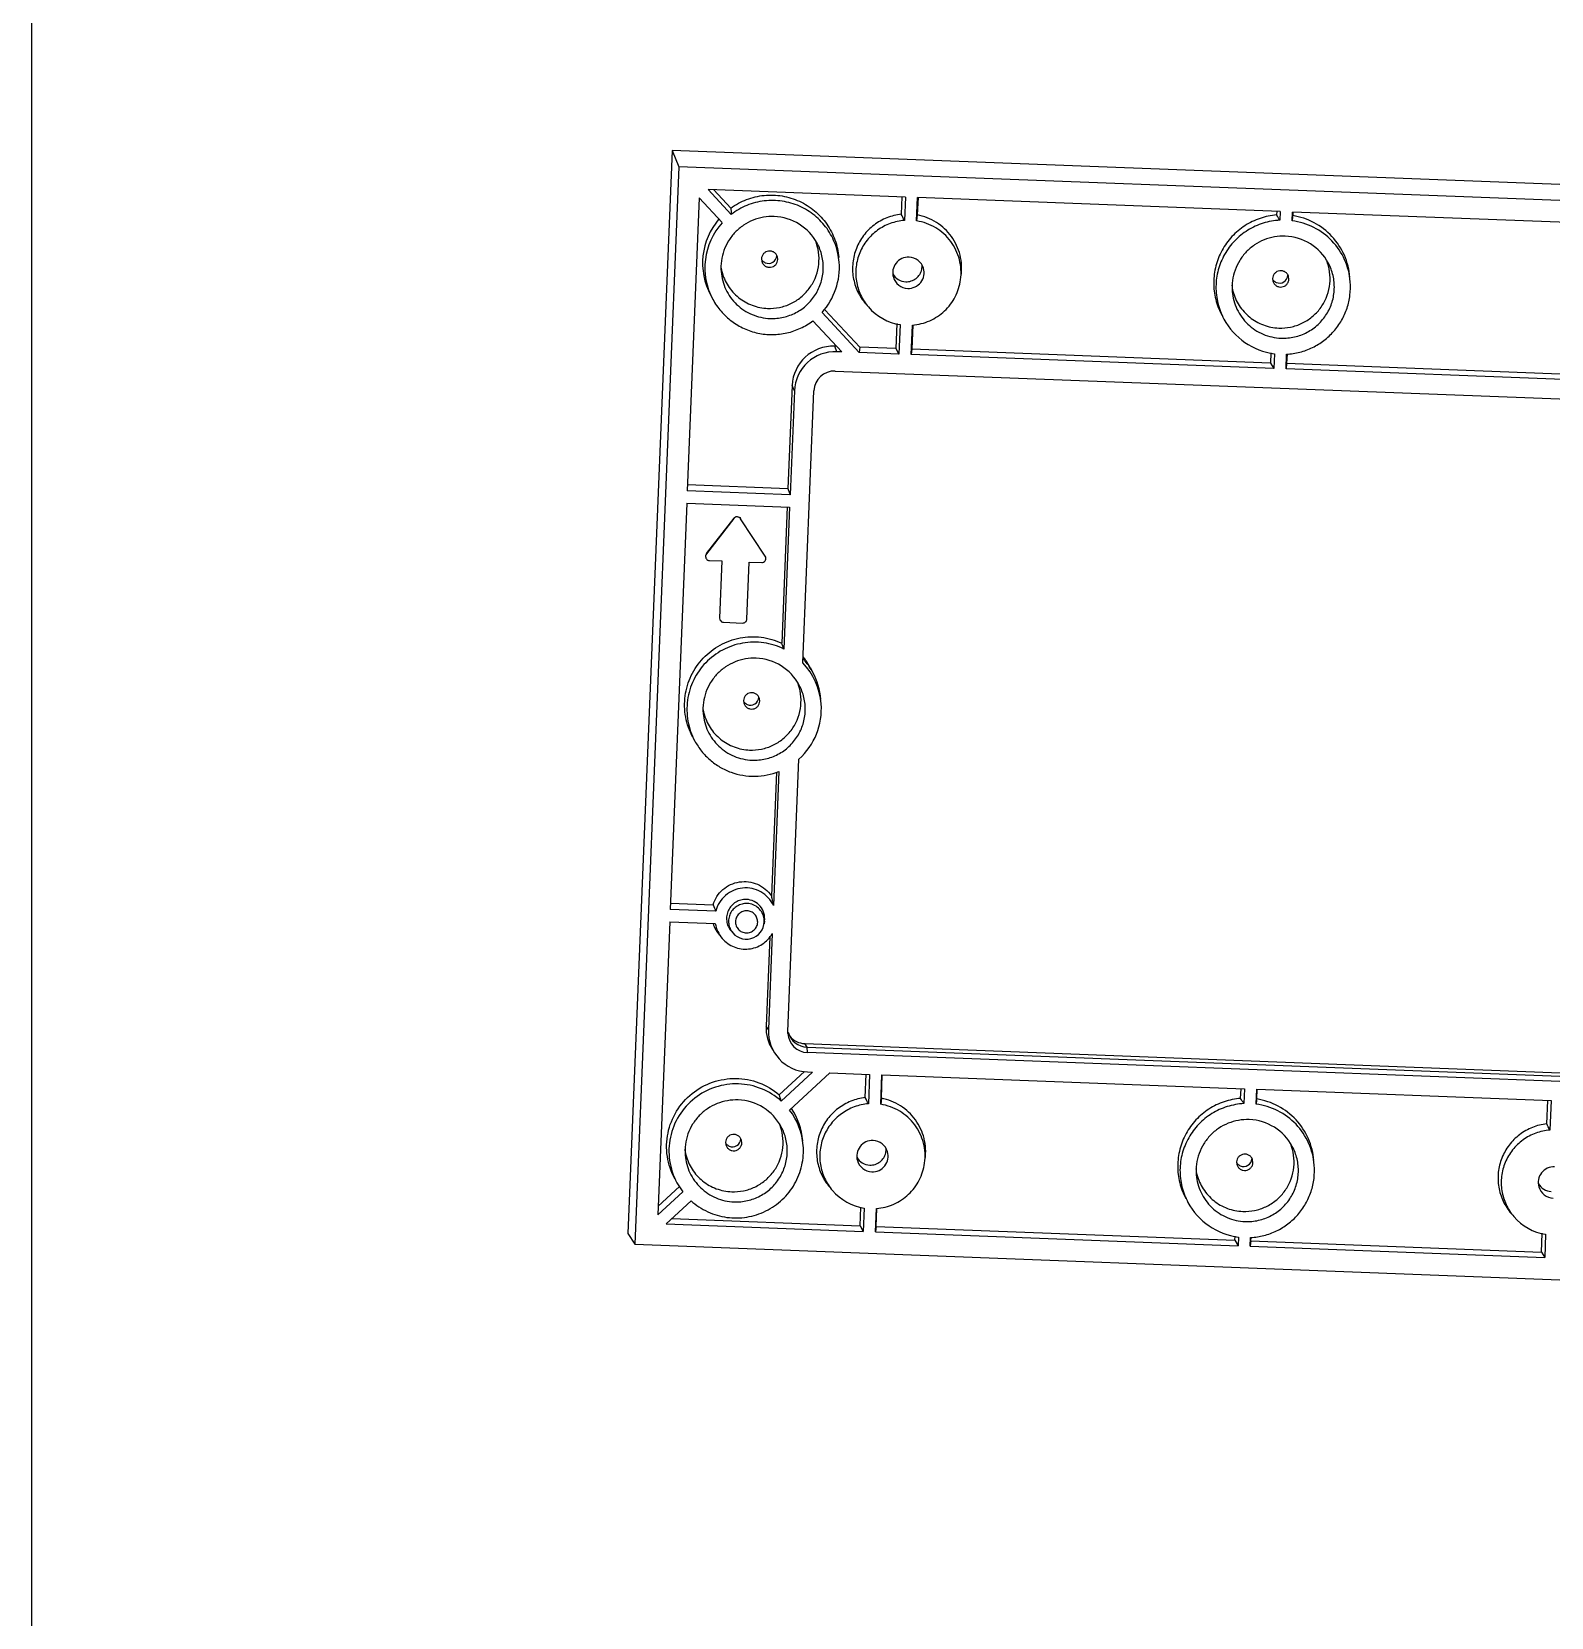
# Model space of a CAD drawing. Header units: inches. Extents: x -698 to -193, y 791 to 1298.
# Drawn here: x -698 to -586.7, y 959.9 to 1076.1 of the extents above; entities that cross this region are included whole.
import ezdxf

# ---------------------------------------------------------------- set-up
doc = ezdxf.new("R2010")
doc.units = ezdxf.units.IN
doc.header["$LTSCALE"] = 0.605
doc.header["$MEASUREMENT"] = 0
doc.layers.get('0').update_dxf_attribs({"linetype": 'CONTINUOUS'})

msp = doc.modelspace()

# ---------------------------------------------------------------- linework, layer by layer
at = {"color": 7, "linetype": 'Continuous'}
for p, q in [((-651.118, 1067.363), (-654.35, 987.987)), ((-491.596, 1061.219), (-651.118, 1067.363)), ((-651.118, 1067.363), (-650.628, 1066.169)), ((-650.628, 1066.169), (-653.843, 987.21)), ((-491.524, 1060.041), (-650.628, 1066.169)), ((-634.021, 1063.943), (-648.468, 1064.499)), ((-646.781, 1062.678), (-648.468, 1064.499)), ((-646.813, 1063.139), (-648.058, 1064.483)), ((-649.13, 1063.89), (-650.004, 1042.414)), ((-649.13, 1063.89), (-647.443, 1062.069)), ((-634.27, 1063.952), (-634.321, 1062.687)), ((-634.021, 1063.943), (-634.09, 1062.234)), ((-633.191, 1062.199), (-633.122, 1063.908)), ((-633.092, 1063.907), (-633.143, 1062.641)), ((-606.551, 1062.885), (-633.122, 1063.908)), ((-633.143, 1062.641), (-633.191, 1062.199)), ((-606.8, 1062.894), (-606.811, 1062.633)), ((-606.551, 1062.885), (-606.577, 1062.247)), ((-605.678, 1062.212), (-605.652, 1062.85)), ((-584.076, 1062.019), (-605.652, 1062.85)), ((-605.622, 1062.849), (-605.633, 1062.588)), ((-644.565, 1059.417), (-644.541, 1059.223)), ((-643.367, 1059.37), (-643.391, 1059.565)), ((-607.107, 1057.974), (-607.083, 1057.78)), ((-605.908, 1057.928), (-605.933, 1058.122)), ((-637.4, 1052.552), (-640.128, 1055.496)), ((-637.366, 1052.942), (-639.915, 1055.693)), ((-640.789, 1054.887), (-638.671, 1052.601)), ((-634.648, 1054.669), (-634.722, 1052.84)), ((-634.401, 1054.597), (-634.489, 1052.44)), ((-633.59, 1052.405), (-633.502, 1054.562)), ((-633.472, 1054.561), (-633.544, 1052.795)), ((-639.032, 1053.006), (-639.198, 1053.013)), ((-639.035, 1052.615), (-639.198, 1053.013)), ((-637.366, 1052.942), (-637.4, 1052.552)), ((-634.722, 1052.84), (-637.366, 1052.942)), ((-634.722, 1052.84), (-634.489, 1052.44)), ((-633.544, 1052.795), (-633.59, 1052.405)), ((-607.253, 1051.782), (-633.544, 1052.795)), ((-638.671, 1052.601), (-639.035, 1052.615)), ((-634.489, 1052.44), (-637.4, 1052.552)), ((-607.02, 1051.382), (-633.59, 1052.405)), ((-607.222, 1052.531), (-607.253, 1051.782)), ((-607.253, 1051.782), (-607.02, 1051.382)), ((-606.976, 1052.468), (-607.02, 1051.382)), ((-606.121, 1051.347), (-606.077, 1052.433)), ((-606.075, 1051.737), (-606.121, 1051.347)), ((-606.047, 1052.432), (-606.075, 1051.737)), ((-584.778, 1050.917), (-606.075, 1051.737)), ((-639.162, 1051.193), (-504.172, 1045.994)), ((-584.545, 1050.516), (-606.121, 1051.347)), ((-642.316, 1050.141), (-642.623, 1042.591)), ((-642.152, 1049.743), (-642.463, 1042.123)), ((-642.152, 1049.743), (-642.316, 1050.141)), ((-641.533, 1029.81), (-640.721, 1049.757)), ((-642.463, 1042.123), (-650.004, 1042.414)), ((-649.986, 1042.875), (-642.623, 1042.591)), ((-642.623, 1042.591), (-642.463, 1042.123)), ((-650.041, 1041.517), (-651.253, 1011.739)), ((-650.041, 1041.517), (-642.499, 1041.227)), ((-642.678, 1041.234), (-643.085, 1031.26)), ((-642.499, 1041.227), (-642.923, 1030.826)), ((-646.588, 1040.418), (-648.611, 1037.819)), ((-646.58, 1040.394), (-648.604, 1037.794)), ((-646.58, 1040.394), (-646.588, 1040.418)), ((-646.093, 1040.375), (-646.1, 1040.399)), ((-644.287, 1037.628), (-646.093, 1040.375)), ((-648.604, 1037.794), (-648.611, 1037.819)), ((-644.25, 1037.548), (-644.287, 1037.628)), ((-648.38, 1037.313), (-647.464, 1037.277)), ((-647.464, 1037.277), (-647.634, 1033.094)), ((-645.636, 1033.017), (-645.466, 1037.2)), ((-645.466, 1037.2), (-644.55, 1037.165)), ((-647.634, 1033.094), (-647.621, 1032.996)), ((-647.346, 1032.784), (-645.948, 1032.73)), ((-640.993, 1029.472), (-640.795, 1029.106)), ((-644.685, 1027.003), (-644.709, 1027.197)), ((-645.883, 1027.049), (-645.859, 1026.855)), ((-642.633, 1002.809), (-641.821, 1022.756)), ((-643.47, 1021.803), (-643.839, 1012.732)), ((-643.288, 1021.85), (-643.688, 1012.027)), ((-651.235, 1012.2), (-648.113, 1012.08)), ((-647.912, 1011.61), (-651.253, 1011.739)), ((-644.341, 1010.891), (-644.367, 1010.698)), ((-651.29, 1010.843), (-652.164, 989.367)), ((-651.29, 1010.843), (-647.948, 1010.714)), ((-646.791, 1010.167), (-646.663, 1010.019)), ((-643.961, 1009.736), (-644.227, 1003.192)), ((-643.772, 1009.974), (-644.059, 1002.933)), ((-644.059, 1002.933), (-644.227, 1003.192)), ((-642.631, 1002.655), (-642.633, 1002.809)), ((-641.388, 1001.909), (-506.398, 996.71)), ((-641.219, 1001.65), (-641.388, 1001.909)), ((-641.195, 1001.257), (-641.219, 1001.65)), ((-641.219, 1001.65), (-506.369, 996.456)), ((-506.206, 996.058), (-641.195, 1001.257)), ((-641.417, 999.87), (-643.268, 998.166)), ((-640.82, 999.816), (-643.118, 997.7)), ((-642.508, 997.042), (-639.549, 999.767)), ((-641.184, 999.83), (-640.82, 999.816)), ((-639.549, 999.767), (-636.639, 999.655)), ((-636.957, 997.951), (-636.888, 999.665)), ((-636.639, 999.655), (-636.726, 997.498)), ((-635.827, 997.463), (-635.74, 999.62)), ((-635.779, 997.906), (-635.709, 999.619)), ((-635.74, 999.62), (-609.169, 998.597)), ((-609.447, 997.898), (-609.418, 998.607)), ((-609.169, 998.597), (-609.213, 997.511)), ((-608.314, 997.477), (-608.27, 998.563)), ((-608.27, 998.563), (-586.694, 997.732)), ((-608.269, 997.852), (-608.24, 998.561)), ((-635.779, 997.906), (-635.827, 997.463)), ((-587.013, 996.027), (-586.943, 997.741)), ((-586.694, 997.732), (-586.782, 995.574)), ((-647.201, 994.681), (-647.177, 994.487)), ((-646.003, 994.635), (-646.027, 994.829)), ((-609.743, 993.238), (-609.719, 993.044)), ((-608.544, 993.192), (-608.569, 993.386)), ((-650.566, 991.443), (-652.139, 989.994)), ((-650.765, 991.717), (-650.335, 991.052)), ((-650.335, 991.052), (-652.164, 989.367)), ((-651.554, 988.708), (-649.725, 990.394)), ((-651.146, 989.085), (-637.34, 988.553)), ((-637.34, 988.553), (-637.284, 989.934)), ((-637.037, 989.861), (-637.107, 988.152)), ((-636.208, 988.117), (-636.138, 989.826)), ((-636.162, 988.507), (-636.108, 989.825)), ((-654.35, 987.987), (-653.843, 987.21)), ((-651.554, 988.708), (-637.107, 988.152)), ((-637.34, 988.553), (-637.107, 988.152)), ((-636.162, 988.507), (-636.208, 988.117)), ((-636.208, 988.117), (-609.638, 987.094)), ((-636.162, 988.507), (-609.871, 987.495)), ((-609.871, 987.495), (-609.858, 987.796)), ((-609.612, 987.732), (-609.638, 987.094)), ((-608.739, 987.06), (-608.713, 987.697)), ((-608.693, 987.45), (-608.682, 987.696)), ((-587.396, 986.629), (-587.339, 988.01)), ((-587.093, 987.938), (-587.163, 986.229)), ((-653.843, 987.21), (-494.74, 981.083)), ((-609.871, 987.495), (-609.638, 987.094)), ((-608.693, 987.45), (-608.739, 987.06)), ((-608.739, 987.06), (-587.163, 986.229)), ((-608.693, 987.45), (-587.396, 986.629)), ((-587.396, 986.629), (-587.163, 986.229))]:
    msp.add_line(p, q, dxfattribs=at)
msp.add_lwpolyline([(-192.56, 1297.936), (-192.56, 790.849), (-698.05, 790.849), (-698.05, 1297.936)], close=True)
for centre, radius, start, end in [((-643.906, 1059.1), 4.974, 139.34718, 208.28869), ((-643.808, 1058.774), 4.905, 137.80974, 208.28435), ((-643.774, 1058.779), 3.741, 28.36718, 87.85054), ((-757.03, 999.861), 137.857, 26.90076, 27.11209), ((-606.315, 1057.336), 3.741, 28.36718, 87.85054), ((-643.934, 1059.404), 3.585, 18.55408, 21.77134), ((-643.984, 1059.388), 3.6, 187.4421, 194.49134), ((-644.052, 1059.679), 0.598, 209.80091, 222.79822), ((-644.049, 1059.68), 0.599, 245.38055, 357.63887), ((-643.769, 1058.793), 4.913, 317.84298, 4.5655), ((-633.792, 1058.398), 1.146, 16.51594, 87.87463), ((-633.942, 1058.889), 1.151, 347.69666, 3.86398), ((-606.475, 1057.961), 3.585, 18.55408, 21.77134), ((-633.944, 1058.89), 1.149, 209.98079, 267.81721), ((-633.8, 1058.398), 1.146, 196.51917, 267.87139), ((-606.525, 1057.945), 3.6, 187.4421, 194.49134), ((-606.594, 1058.236), 0.598, 209.80091, 222.79822), ((-606.591, 1058.238), 0.599, 245.38055, 357.63887), ((-633.808, 1058.403), 3.852, 220.73914, 261.14377), ((-606.344, 1057.343), 4.916, 208.34601, 262.61924), ((-648.369, 1037.611), 0.298, 142.04519, 196.3812), ((-648.368, 1037.612), 0.3, 217.62375, 267.83143), ((-647.334, 1033.082), 0.3, 196.79682, 207.59686), ((-854.2, 952.366), 225.375, 20.37288, 20.49069), ((-645.092, 1026.411), 3.741, 28.36718, 87.85054), ((-645.071, 1026.424), 4.897, 4.61429, 43.73856), ((-645.166, 1026.753), 4.963, 39.95355, 42.66098), ((-645.301, 1027.148), 4.895, 35.25294, 38.93738), ((-645.184, 1026.738), 4.986, 28.35033, 39.9498), ((-645.294, 1027.153), 4.887, 28.33341, 35.25435), ((-645.252, 1027.036), 3.585, 18.55408, 21.77134), ((-645.166, 1026.751), 4.965, 4.61451, 28.32532), ((-645.367, 1027.312), 0.599, 245.38055, 357.63887), ((-645.302, 1027.02), 3.6, 187.4421, 194.49134), ((-645.37, 1027.311), 0.598, 209.80091, 222.79822), ((-645.09, 1026.426), 4.915, 311.69333, 4.57108), ((-599.527, 1032.694), 52.779, 202.99087, 203.54538), ((-645.67, 1010.875), 1.311, 220.74193, 7.6471), ((-645.84, 1011.399), 2.373, 196.69657, 220.76399), ((-645.742, 1011.073), 2.235, 189.25132, 220.75176), ((-641.162, 1003.143), 1.496, 195.71057, 267.84045), ((-646.409, 994.043), 3.741, 28.36718, 87.85054), ((-646.387, 994.057), 4.895, 4.61474, 37.57111), ((-646.478, 994.388), 4.957, 4.61417, 34.05331), ((-759.666, 935.125), 137.857, 26.90076, 27.11209), ((-646.57, 994.668), 3.585, 18.55408, 21.77134), ((-608.951, 992.6), 3.741, 28.36718, 87.85054), ((-709.722, 933.202), 137.857, 26.90076, 27.11209), ((-646.688, 994.943), 0.598, 209.80091, 222.79822), ((-646.685, 994.945), 0.599, 245.38055, 357.63887), ((-636.428, 993.662), 1.146, 16.51594, 87.87463), ((-646.62, 994.652), 3.6, 187.4421, 194.49134), ((-636.58, 994.154), 1.149, 209.98079, 267.81721), ((-636.578, 994.154), 1.151, 347.69666, 3.86398), ((-609.227, 993.502), 0.599, 245.38055, 357.63887), ((-609.111, 993.226), 3.585, 18.55408, 21.77134), ((-636.436, 993.662), 1.146, 196.51917, 267.87139), ((-609.161, 993.21), 3.6, 187.4421, 194.49134), ((-609.23, 993.5), 0.598, 209.80091, 222.79822), ((-636.444, 993.668), 3.852, 220.73914, 261.14377), ((-586.635, 992.231), 1.149, 209.98079, 267.81721), ((-586.492, 991.739), 1.146, 196.51917, 267.87139), ((-608.98, 992.607), 4.916, 208.34601, 262.61924), ((-586.5, 991.744), 3.852, 220.73914, 261.14377)]:
    msp.add_arc(centre, radius, start, end, dxfattribs=at)
for centre, major_axis, ratio, start_param, end_param in [((-643.333, 1067.169), (0.498, -19.293), 0.1896399, -1.365241, -1.340739), ((-611.311, 1063.725), (10.242, -15.729), 0.1719497, 1.3657765, 1.3902786), ((-605.047, 1063.484), (-1.895, -15.375), 0.0305231, -1.5087489, -1.4842469), ((-639.319, 1050.024), (2.905, 0.749), 0.9965614, 1.2790461, 2.8495378), ((-639.155, 1049.626), (2.905, 0.749), 0.9965614, 1.2790461, 2.8495378), ((-639.223, 1049.699), (1.453, 0.374), 0.9965614, 1.2790461, 2.8495378), ((-641.23, 1003.077), (2.849, 0.941), 0.9961929, -3.5001685, -2.8840152), ((-641.061, 1002.818), (2.849, 0.941), 0.9961929, -3.5001685, -1.9296767), ((-641.134, 1002.751), (1.425, 0.471), 0.9961929, -3.3975109, -1.9296767), ((-641.327, 1003.403), (1.425, 0.471), 0.9961929, 3.500397, 4.3535086), ((-650.398, 1002.604), (8.195, -19.468), 0.242711, 1.215654, 1.240156), ((-613.947, 998.989), (10.242, -15.729), 0.1719497, 1.3657765, 1.3902786), ((-607.683, 998.748), (-1.895, -15.375), 0.0305231, -1.5087489, -1.4842469)]:
    msp.add_ellipse(centre, major_axis=major_axis, ratio=ratio, start_param=start_param, end_param=end_param, dxfattribs=at)
for points, knots in [([(-646.813, 1063.139), (-646.456, 1063.397), (-645.672, 1063.821), (-644.373, 1064.125), (-643.039, 1064.081), (-641.764, 1063.691), (-640.636, 1062.982), (-639.735, 1062.002), (-639.122, 1060.822), (-638.934, 1059.953), (-638.899, 1059.516)], [0, 0, 0, 0, 0.1252003, 0.2504072, 0.375576, 0.5006528, 0.6256088, 0.7504595, 0.8752347, 1, 1, 1, 1]), ([(-638.872, 1059.184), (-638.907, 1059.621), (-639.096, 1060.488), (-639.714, 1061.664), (-640.473, 1062.474), (-641.19, 1062.982), (-641.97, 1063.391), (-643.037, 1063.701), (-644.149, 1063.717), (-645.015, 1063.554), (-645.852, 1063.277), (-646.433, 1062.945), (-646.781, 1062.678)], [0, 0, 0, 0, 0.1246929, 0.2493969, 0.3741788, 0.4367494, 0.4993493, 0.6243605, 0.7494617, 0.8121594, 0.8748769, 1, 1, 1, 1]), ([(-643.633, 1062.517), (-643.897, 1062.527), (-644.428, 1062.492), (-645.194, 1062.273), (-645.898, 1061.899), (-646.508, 1061.387), (-646.997, 1060.758), (-647.343, 1060.041), (-647.53, 1059.268), (-647.543, 1058.737), (-647.522, 1058.475)], [0, 0, 0, 0, 0.1251082, 0.2503105, 0.3754296, 0.5005159, 0.6255248, 0.7504309, 0.8752497, 1, 1, 1, 1]), ([(-634.321, 1062.687), (-634.68, 1062.647), (-635.39, 1062.471), (-636.343, 1061.931), (-637.118, 1061.157), (-637.656, 1060.205), (-637.918, 1059.143), (-637.886, 1058.051), (-637.561, 1057.009), (-637.164, 1056.397), (-636.929, 1056.124)], [0, 0, 0, 0, 0.1252501, 0.2504704, 0.3756135, 0.5006427, 0.6255493, 0.7503748, 0.8751659, 1, 1, 1, 1]), ([(-634.09, 1062.234), (-634.443, 1062.206), (-635.143, 1062.053), (-636.089, 1061.549), (-636.863, 1060.807), (-637.406, 1059.884), (-637.678, 1058.848), (-637.656, 1057.779), (-637.344, 1056.756), (-636.957, 1056.156), (-636.727, 1055.889)], [0, 0, 0, 0, 0.1252448, 0.2504672, 0.3756146, 0.500649, 0.6255572, 0.7503822, 0.8751694, 1, 1, 1, 1]), ([(-629.973, 1057.884), (-629.939, 1058.13), (-629.919, 1058.629), (-630.035, 1059.368), (-630.292, 1060.072), (-630.806, 1060.923), (-631.746, 1061.777), (-632.703, 1062.123), (-633.191, 1062.199)], [0, 0, 0, 0, 0.1252314, 0.2504141, 0.3755909, 0.5008036, 0.75021, 1, 1, 1, 1]), ([(-629.931, 1058.191), (-629.863, 1058.688), (-629.917, 1059.718), (-630.567, 1061.114), (-631.689, 1062.171), (-632.65, 1062.548), (-633.143, 1062.641)], [0, 0, 0, 0, 0.2498347, 0.4996405, 0.7496331, 1, 1, 1, 1]), ([(-606.811, 1062.633), (-607.222, 1062.601), (-608.04, 1062.432), (-609.165, 1061.888), (-610.123, 1061.086), (-610.854, 1060.073), (-611.314, 1058.913), (-611.473, 1057.677), (-611.324, 1056.44), (-611.023, 1055.664), (-610.828, 1055.302)], [0, 0, 0, 0, 0.1252242, 0.2504385, 0.3755897, 0.500649, 0.6255912, 0.7504397, 0.8752258, 1, 1, 1, 1]), ([(-606.577, 1062.247), (-606.989, 1062.225), (-607.811, 1062.078), (-608.947, 1061.558), (-609.919, 1060.774), (-610.664, 1059.773), (-611.138, 1058.619), (-611.308, 1057.384), (-611.165, 1056.147), (-610.865, 1055.371), (-610.67, 1055.009)], [0, 0, 0, 0, 0.1252189, 0.2504339, 0.3755878, 0.5006514, 0.6255957, 0.7504446, 0.8752291, 1, 1, 1, 1]), ([(-601.414, 1057.744), (-601.459, 1058.296), (-601.739, 1059.393), (-602.685, 1060.797), (-604.044, 1061.807), (-605.128, 1062.141), (-605.678, 1062.212)], [0, 0, 0, 0, 0.2497384, 0.4995663, 0.7496105, 1, 1, 1, 1]), ([(-601.441, 1058.076), (-601.485, 1058.624), (-601.76, 1059.715), (-602.685, 1061.119), (-604.019, 1062.146), (-605.088, 1062.502), (-605.633, 1062.588)], [0, 0, 0, 0, 0.2497486, 0.4995809, 0.7496212, 1, 1, 1, 1]), ([(-606.175, 1061.075), (-606.438, 1061.085), (-606.97, 1061.049), (-607.736, 1060.831), (-608.44, 1060.457), (-609.05, 1059.944), (-609.539, 1059.315), (-609.884, 1058.598), (-610.071, 1057.825), (-610.085, 1057.295), (-610.064, 1057.033)], [0, 0, 0, 0, 0.1251082, 0.2503105, 0.3754296, 0.5005159, 0.6255248, 0.7504309, 0.8752497, 1, 1, 1, 1]), ([(-643.391, 1059.565), (-643.411, 1059.631), (-643.475, 1059.759), (-643.631, 1059.905), (-643.828, 1059.988), (-644.042, 1059.999), (-644.246, 1059.936), (-644.416, 1059.806), (-644.532, 1059.626), (-644.562, 1059.486), (-644.565, 1059.417)], [0, 0, 0, 0, 0.1248184, 0.2496565, 0.3746687, 0.4998103, 0.6250059, 0.7501298, 0.8751731, 1, 1, 1, 1]), ([(-644.113, 1055.789), (-643.822, 1055.778), (-643.235, 1055.826), (-642.4, 1056.106), (-641.655, 1056.577), (-641.045, 1057.211), (-640.604, 1057.973), (-640.36, 1058.818), (-640.324, 1059.695), (-640.443, 1060.27), (-640.535, 1060.545)], [0, 0, 0, 0, 0.125152, 0.2503853, 0.3755261, 0.500613, 0.6255937, 0.7504623, 0.8752592, 1, 1, 1, 1]), ([(-643.937, 1055.048), (-643.61, 1055.035), (-642.948, 1055.096), (-642.016, 1055.442), (-641.205, 1056.017), (-640.571, 1056.782), (-640.158, 1057.685), (-639.995, 1058.663), (-640.092, 1059.649), (-640.327, 1060.269), (-640.482, 1060.556)], [0, 0, 0, 0, 0.1251975, 0.2504138, 0.3755763, 0.500655, 0.625608, 0.7504587, 0.8752388, 1, 1, 1, 1]), ([(-644.541, 1059.223), (-644.521, 1059.156), (-644.457, 1059.028), (-644.301, 1058.882), (-644.104, 1058.799), (-643.89, 1058.788), (-643.686, 1058.851), (-643.515, 1058.981), (-643.4, 1059.161), (-643.369, 1059.301), (-643.367, 1059.37)], [0, 0, 0, 0, 0.1248184, 0.2496565, 0.3746687, 0.4998103, 0.6250059, 0.7501298, 0.8751731, 1, 1, 1, 1]), ([(-633.75, 1059.543), (-633.93, 1059.55), (-634.299, 1059.477), (-634.737, 1059.128), (-634.969, 1058.619), (-634.95, 1058.244), (-634.899, 1058.072)], [0, 0, 0, 0, 0.2504086, 0.5006217, 0.7504794, 1, 1, 1, 1]), ([(-633.988, 1057.741), (-633.855, 1057.736), (-633.584, 1057.773), (-633.224, 1057.962), (-632.95, 1058.263), (-632.846, 1058.514), (-632.818, 1058.644)], [0, 0, 0, 0, 0.2501913, 0.500369, 0.7503378, 1, 1, 1, 1]), ([(-633.843, 1057.253), (-633.663, 1057.246), (-633.294, 1057.319), (-632.856, 1057.668), (-632.624, 1058.176), (-632.643, 1058.551), (-632.694, 1058.724)], [0, 0, 0, 0, 0.2504086, 0.5006217, 0.7504794, 1, 1, 1, 1]), ([(-605.933, 1058.122), (-605.952, 1058.189), (-606.017, 1058.317), (-606.173, 1058.462), (-606.369, 1058.546), (-606.583, 1058.557), (-606.788, 1058.493), (-606.958, 1058.363), (-607.073, 1058.183), (-607.104, 1058.044), (-607.107, 1057.974)], [0, 0, 0, 0, 0.1248184, 0.2496565, 0.3746687, 0.4998103, 0.6250059, 0.7501298, 0.8751731, 1, 1, 1, 1]), ([(-606.654, 1054.347), (-606.364, 1054.335), (-605.777, 1054.384), (-604.942, 1054.663), (-604.197, 1055.134), (-603.587, 1055.769), (-603.146, 1056.531), (-602.901, 1057.375), (-602.866, 1058.253), (-602.984, 1058.827), (-603.077, 1059.102)], [0, 0, 0, 0, 0.125152, 0.2503853, 0.3755261, 0.500613, 0.6255937, 0.7504623, 0.8752592, 1, 1, 1, 1]), ([(-606.479, 1053.605), (-606.152, 1053.593), (-605.49, 1053.654), (-604.558, 1053.999), (-603.747, 1054.574), (-603.113, 1055.339), (-602.7, 1056.242), (-602.537, 1057.221), (-602.634, 1058.207), (-602.869, 1058.826), (-603.024, 1059.114)], [0, 0, 0, 0, 0.1251975, 0.2504138, 0.3755763, 0.500655, 0.625608, 0.7504587, 0.8752388, 1, 1, 1, 1]), ([(-647.522, 1058.475), (-647.486, 1058.028), (-647.248, 1057.137), (-646.44, 1056.023), (-645.289, 1055.265), (-644.387, 1055.065), (-643.937, 1055.048)], [0, 0, 0, 0, 0.2497038, 0.4995182, 0.749577, 1, 1, 1, 1]), ([(-647.47, 1058.487), (-647.374, 1058.117), (-647.061, 1057.402), (-646.278, 1056.535), (-645.263, 1055.957), (-644.496, 1055.804), (-644.113, 1055.789)], [0, 0, 0, 0, 0.2496815, 0.4995221, 0.7496042, 1, 1, 1, 1]), ([(-633.502, 1054.562), (-633.069, 1054.596), (-632.206, 1054.813), (-631.1, 1055.548), (-630.299, 1056.607), (-630.032, 1057.454), (-629.973, 1057.884)], [0, 0, 0, 0, 0.2502789, 0.5004296, 0.7503728, 1, 1, 1, 1]), ([(-607.083, 1057.78), (-607.063, 1057.713), (-606.999, 1057.585), (-606.843, 1057.439), (-606.646, 1057.356), (-606.432, 1057.345), (-606.227, 1057.409), (-606.057, 1057.538), (-605.942, 1057.718), (-605.911, 1057.858), (-605.908, 1057.928)], [0, 0, 0, 0, 0.1248184, 0.2496565, 0.3746687, 0.4998103, 0.6250059, 0.7501298, 0.8751731, 1, 1, 1, 1]), ([(-606.077, 1052.433), (-605.749, 1052.45), (-605.095, 1052.551), (-604.165, 1052.892), (-603.321, 1053.411), (-602.596, 1054.086), (-602.021, 1054.891), (-601.617, 1055.794), (-601.401, 1056.758), (-601.388, 1057.418), (-601.414, 1057.744)], [0, 0, 0, 0, 0.1251327, 0.2503344, 0.3754505, 0.5005265, 0.6255237, 0.7504248, 0.8752443, 1, 1, 1, 1]), ([(-648.128, 1056.45), (-647.96, 1056.138), (-647.555, 1055.55), (-646.772, 1054.82), (-645.85, 1054.274), (-644.832, 1053.939), (-643.765, 1053.83), (-642.699, 1053.952), (-641.683, 1054.3), (-641.071, 1054.671), (-640.789, 1054.887)], [0, 0, 0, 0, 0.1247483, 0.2495699, 0.374479, 0.4994873, 0.6245803, 0.7497092, 0.8748879, 1, 1, 1, 1]), ([(-610.064, 1057.033), (-610.028, 1056.585), (-609.789, 1055.695), (-608.981, 1054.58), (-607.83, 1053.822), (-606.929, 1053.623), (-606.479, 1053.605)], [0, 0, 0, 0, 0.2497038, 0.4995182, 0.749577, 1, 1, 1, 1]), ([(-610.011, 1057.044), (-609.916, 1056.674), (-609.602, 1055.959), (-608.82, 1055.093), (-607.805, 1054.514), (-607.038, 1054.361), (-606.654, 1054.347)], [0, 0, 0, 0, 0.2496815, 0.4995221, 0.7496042, 1, 1, 1, 1]), ([(-646.588, 1040.418), (-646.559, 1040.455), (-646.482, 1040.516), (-646.338, 1040.545), (-646.197, 1040.506), (-646.126, 1040.438), (-646.1, 1040.399)], [0, 0, 0, 0, 0.2501386, 0.500398, 0.7504059, 1, 1, 1, 1]), ([(-646.093, 1040.375), (-646.119, 1040.414), (-646.19, 1040.481), (-646.331, 1040.521), (-646.475, 1040.492), (-646.552, 1040.431), (-646.58, 1040.394)], [0, 0, 0, 0, 0.2495941, 0.499602, 0.7498614, 1, 1, 1, 1]), ([(-644.55, 1037.165), (-644.503, 1037.163), (-644.407, 1037.182), (-644.293, 1037.273), (-644.232, 1037.405), (-644.236, 1037.503), (-644.25, 1037.548)], [0, 0, 0, 0, 0.2503603, 0.5005292, 0.7503244, 1, 1, 1, 1]), ([(-645.948, 1032.73), (-645.871, 1032.727), (-645.71, 1032.785), (-645.639, 1032.941), (-645.636, 1033.017)], [0, 0, 0, 0, 0.5005074, 1, 1, 1, 1]), ([(-649.604, 1024.375), (-649.849, 1024.83), (-650.198, 1025.824), (-650.235, 1027.4), (-649.785, 1028.913), (-648.89, 1030.214), (-647.638, 1031.179), (-646.15, 1031.714), (-644.571, 1031.768), (-643.555, 1031.478), (-643.085, 1031.26)], [0, 0, 0, 0, 0.1247465, 0.2495256, 0.3744031, 0.4994247, 0.6245622, 0.7497631, 0.8749209, 1, 1, 1, 1]), ([(-642.923, 1030.826), (-643.385, 1031.052), (-644.39, 1031.361), (-645.961, 1031.335), (-647.449, 1030.825), (-648.706, 1029.88), (-649.608, 1028.594), (-650.066, 1027.093), (-650.036, 1025.526), (-649.69, 1024.536), (-649.447, 1024.084)], [0, 0, 0, 0, 0.1250708, 0.250225, 0.3754268, 0.5005672, 0.6255926, 0.7504747, 0.8752543, 1, 1, 1, 1]), ([(-644.951, 1030.149), (-645.215, 1030.16), (-645.746, 1030.124), (-646.512, 1029.906), (-647.216, 1029.531), (-647.826, 1029.019), (-648.315, 1028.39), (-648.661, 1027.673), (-648.848, 1026.9), (-648.861, 1026.37), (-648.84, 1026.108)], [0, 0, 0, 0, 0.1251082, 0.2503105, 0.3754296, 0.5005159, 0.6255248, 0.7504309, 0.8752497, 1, 1, 1, 1]), ([(-644.709, 1027.197), (-644.729, 1027.264), (-644.793, 1027.391), (-644.949, 1027.537), (-645.146, 1027.621), (-645.36, 1027.631), (-645.564, 1027.568), (-645.734, 1027.438), (-645.85, 1027.258), (-645.88, 1027.118), (-645.883, 1027.049)], [0, 0, 0, 0, 0.1248184, 0.2496565, 0.3746687, 0.4998103, 0.6250059, 0.7501298, 0.8751731, 1, 1, 1, 1]), ([(-645.431, 1023.421), (-645.14, 1023.41), (-644.553, 1023.458), (-643.718, 1023.738), (-642.973, 1024.209), (-642.363, 1024.844), (-641.922, 1025.605), (-641.678, 1026.45), (-641.642, 1027.328), (-641.761, 1027.902), (-641.853, 1028.177)], [0, 0, 0, 0, 0.125152, 0.2503853, 0.3755261, 0.500613, 0.6255937, 0.7504623, 0.8752592, 1, 1, 1, 1]), ([(-645.255, 1022.68), (-644.928, 1022.667), (-644.266, 1022.729), (-643.334, 1023.074), (-642.523, 1023.649), (-641.889, 1024.414), (-641.476, 1025.317), (-641.313, 1026.295), (-641.41, 1027.282), (-641.645, 1027.901), (-641.8, 1028.188)], [0, 0, 0, 0, 0.1251975, 0.2504138, 0.3755763, 0.500655, 0.625608, 0.7504587, 0.8752388, 1, 1, 1, 1]), ([(-648.84, 1026.108), (-648.804, 1025.66), (-648.566, 1024.77), (-647.758, 1023.655), (-646.607, 1022.897), (-645.705, 1022.697), (-645.255, 1022.68)], [0, 0, 0, 0, 0.2497038, 0.4995182, 0.749577, 1, 1, 1, 1]), ([(-648.788, 1026.119), (-648.692, 1025.749), (-648.379, 1025.034), (-647.596, 1024.167), (-646.581, 1023.589), (-645.814, 1023.436), (-645.431, 1023.421)], [0, 0, 0, 0, 0.2496815, 0.4995221, 0.7496042, 1, 1, 1, 1]), ([(-645.859, 1026.855), (-645.839, 1026.788), (-645.775, 1026.66), (-645.619, 1026.514), (-645.422, 1026.431), (-645.208, 1026.42), (-645.004, 1026.483), (-644.833, 1026.613), (-644.718, 1026.793), (-644.687, 1026.933), (-644.685, 1027.003)], [0, 0, 0, 0, 0.1248184, 0.2496565, 0.3746687, 0.4998103, 0.6250059, 0.7501298, 0.8751731, 1, 1, 1, 1]), ([(-649.447, 1024.084), (-649.305, 1023.822), (-648.974, 1023.322), (-648.351, 1022.676), (-647.619, 1022.153), (-646.537, 1021.645), (-645.037, 1021.391), (-643.841, 1021.63), (-643.288, 1021.85)], [0, 0, 0, 0, 0.1250288, 0.2501069, 0.3752605, 0.5005032, 0.7501484, 1, 1, 1, 1]), ([(-648.113, 1012.08), (-648.049, 1012.294), (-647.859, 1012.708), (-647.412, 1013.222), (-646.839, 1013.592), (-646.186, 1013.789), (-645.504, 1013.796), (-644.847, 1013.614), (-644.268, 1013.256), (-643.964, 1012.918), (-643.839, 1012.732)], [0, 0, 0, 0, 0.1249099, 0.2499445, 0.3750599, 0.500189, 0.6252819, 0.7503, 0.875208, 1, 1, 1, 1]), ([(-643.688, 1012.027), (-643.785, 1012.235), (-644.046, 1012.623), (-644.594, 1013.057), (-645.249, 1013.306), (-645.949, 1013.344), (-646.628, 1013.17), (-647.222, 1012.798), (-647.676, 1012.265), (-647.856, 1011.833), (-647.912, 1011.61)], [0, 0, 0, 0, 0.1247597, 0.2496281, 0.3746336, 0.4997541, 0.6249254, 0.7500645, 0.8751005, 1, 1, 1, 1]), ([(-645.671, 1012.472), (-645.806, 1012.477), (-646.078, 1012.448), (-646.457, 1012.29), (-646.774, 1012.031), (-647.005, 1011.692), (-647.129, 1011.302), (-647.135, 1010.893), (-647.025, 1010.499), (-646.878, 1010.269), (-646.79, 1010.167)], [0, 0, 0, 0, 0.1251776, 0.2504711, 0.3756024, 0.5006531, 0.6255837, 0.7503916, 0.8751878, 1, 1, 1, 1]), ([(-645.614, 1012.179), (-645.74, 1012.184), (-645.996, 1012.157), (-646.35, 1012.009), (-646.648, 1011.766), (-646.864, 1011.449), (-646.98, 1011.083), (-646.986, 1010.7), (-646.883, 1010.331), (-646.745, 1010.115), (-646.663, 1010.019)], [0, 0, 0, 0, 0.1251798, 0.2504654, 0.3756022, 0.5006548, 0.6255751, 0.7503987, 0.8751809, 1, 1, 1, 1]), ([(-644.341, 1010.891), (-644.315, 1011.082), (-644.343, 1011.478), (-644.624, 1012.002), (-645.092, 1012.368), (-645.478, 1012.464), (-645.671, 1012.472)], [0, 0, 0, 0, 0.2497648, 0.4995487, 0.7495548, 1, 1, 1, 1]), ([(-644.367, 1011.049), (-644.387, 1011.199), (-644.482, 1011.495), (-644.766, 1011.861), (-645.159, 1012.108), (-645.462, 1012.173), (-645.614, 1012.179)], [0, 0, 0, 0, 0.2496977, 0.4995143, 0.749606, 1, 1, 1, 1]), ([(-643.839, 1012.732), (-643.826, 1012.676), (-643.773, 1012.442), (-643.723, 1012.207), (-643.688, 1012.027)], [0, 0, 0, 0, 0.238001, 1, 1, 1, 1]), ([(-645.623, 1011.642), (-645.728, 1011.646), (-645.943, 1011.612), (-646.22, 1011.443), (-646.412, 1011.18), (-646.488, 1010.865), (-646.438, 1010.545), (-646.268, 1010.268), (-646.005, 1010.078), (-645.794, 1010.028), (-645.688, 1010.024)], [0, 0, 0, 0, 0.1252026, 0.2504043, 0.3754675, 0.50036, 0.6251469, 0.7499556, 0.8749026, 1, 1, 1, 1]), ([(-645.688, 1010.024), (-645.583, 1010.02), (-645.368, 1010.054), (-645.091, 1010.223), (-644.899, 1010.485), (-644.823, 1010.801), (-644.873, 1011.121), (-645.043, 1011.397), (-645.306, 1011.588), (-645.517, 1011.638), (-645.623, 1011.642)], [0, 0, 0, 0, 0.1252026, 0.2504043, 0.3754675, 0.50036, 0.6251469, 0.7499556, 0.8749026, 1, 1, 1, 1]), ([(-647.435, 1009.614), (-647.319, 1009.479), (-647.051, 1009.235), (-646.576, 1008.975), (-646.052, 1008.836), (-645.51, 1008.824), (-644.98, 1008.941), (-644.492, 1009.18), (-644.076, 1009.527), (-643.86, 1009.818), (-643.772, 1009.974)], [0, 0, 0, 0, 0.1247757, 0.2496746, 0.3746742, 0.4997582, 0.6248858, 0.7499676, 0.8750854, 1, 1, 1, 1]), ([(-650.923, 992.01), (-651.194, 992.514), (-651.564, 993.627), (-651.514, 995.377), (-650.872, 997.01), (-649.713, 998.328), (-648.176, 999.177), (-646.441, 999.456), (-644.716, 999.133), (-643.704, 998.537), (-643.268, 998.166)], [0, 0, 0, 0, 0.1247805, 0.2495703, 0.3744887, 0.499561, 0.6247398, 0.7499354, 0.8750315, 1, 1, 1, 1]), ([(-643.118, 997.7), (-643.542, 998.081), (-644.535, 998.7), (-646.244, 999.059), (-647.977, 998.813), (-649.521, 997.99), (-650.691, 996.691), (-651.343, 995.07), (-651.401, 993.327), (-651.035, 992.219), (-650.765, 991.717)], [0, 0, 0, 0, 0.1249593, 0.2500485, 0.3752439, 0.500427, 0.6255064, 0.7504297, 0.875224, 1, 1, 1, 1]), ([(-646.269, 997.782), (-646.533, 997.792), (-647.064, 997.756), (-647.83, 997.538), (-648.534, 997.164), (-649.144, 996.651), (-649.633, 996.022), (-649.979, 995.305), (-650.166, 994.532), (-650.179, 994.002), (-650.158, 993.74)], [0, 0, 0, 0, 0.1251082, 0.2503105, 0.3754296, 0.5005159, 0.6255248, 0.7504309, 0.8752497, 1, 1, 1, 1]), ([(-636.957, 997.951), (-637.316, 997.912), (-638.026, 997.735), (-638.979, 997.196), (-639.754, 996.421), (-640.292, 995.469), (-640.554, 994.408), (-640.522, 993.316), (-640.197, 992.273), (-639.8, 991.661), (-639.565, 991.388)], [0, 0, 0, 0, 0.1252501, 0.2504704, 0.3756135, 0.5006427, 0.6255493, 0.7503748, 0.8751659, 1, 1, 1, 1]), ([(-636.726, 997.498), (-637.079, 997.47), (-637.779, 997.318), (-638.725, 996.813), (-639.499, 996.071), (-640.042, 995.148), (-640.314, 994.113), (-640.292, 993.043), (-639.98, 992.021), (-639.593, 991.42), (-639.363, 991.153)], [0, 0, 0, 0, 0.1252448, 0.2504672, 0.3756146, 0.500649, 0.6255572, 0.7503822, 0.8751694, 1, 1, 1, 1]), ([(-632.609, 993.148), (-632.575, 993.394), (-632.555, 993.893), (-632.671, 994.632), (-632.927, 995.336), (-633.442, 996.188), (-634.382, 997.041), (-635.339, 997.387), (-635.827, 997.463)], [0, 0, 0, 0, 0.1252314, 0.2504141, 0.3755909, 0.5008036, 0.75021, 1, 1, 1, 1]), ([(-632.567, 993.456), (-632.499, 993.952), (-632.553, 994.982), (-633.203, 996.378), (-634.324, 997.435), (-635.286, 997.813), (-635.779, 997.906)], [0, 0, 0, 0, 0.2498347, 0.4996405, 0.7496331, 1, 1, 1, 1]), ([(-609.447, 997.898), (-609.858, 997.865), (-610.676, 997.697), (-611.801, 997.153), (-612.759, 996.35), (-613.49, 995.338), (-613.949, 994.178), (-614.109, 992.941), (-613.96, 991.704), (-613.659, 990.928), (-613.464, 990.566)], [0, 0, 0, 0, 0.1252242, 0.2504385, 0.3755897, 0.500649, 0.6255912, 0.7504397, 0.8752258, 1, 1, 1, 1]), ([(-609.213, 997.511), (-609.625, 997.49), (-610.447, 997.342), (-611.583, 996.823), (-612.555, 996.038), (-613.3, 995.037), (-613.773, 993.883), (-613.944, 992.648), (-613.801, 991.411), (-613.501, 990.635), (-613.306, 990.273)], [0, 0, 0, 0, 0.1252189, 0.2504339, 0.3755878, 0.5006514, 0.6255957, 0.7504446, 0.8752291, 1, 1, 1, 1]), ([(-604.05, 993.008), (-604.095, 993.56), (-604.375, 994.657), (-605.321, 996.061), (-606.68, 997.072), (-607.764, 997.405), (-608.314, 997.477)], [0, 0, 0, 0, 0.2497384, 0.4995663, 0.7496105, 1, 1, 1, 1]), ([(-604.077, 993.34), (-604.121, 993.888), (-604.396, 994.979), (-605.321, 996.384), (-606.655, 997.41), (-607.724, 997.766), (-608.269, 997.852)], [0, 0, 0, 0, 0.2497486, 0.4995809, 0.7496212, 1, 1, 1, 1]), ([(-646.749, 991.053), (-646.458, 991.042), (-645.871, 991.09), (-645.036, 991.37), (-644.291, 991.841), (-643.681, 992.476), (-643.24, 993.237), (-642.996, 994.082), (-642.96, 994.96), (-643.079, 995.534), (-643.171, 995.809)], [0, 0, 0, 0, 0.125152, 0.2503853, 0.3755261, 0.500613, 0.6255937, 0.7504623, 0.8752592, 1, 1, 1, 1]), ([(-646.573, 990.312), (-646.246, 990.299), (-645.584, 990.361), (-644.652, 990.706), (-643.841, 991.281), (-643.207, 992.046), (-642.794, 992.949), (-642.631, 993.928), (-642.728, 994.914), (-642.963, 995.533), (-643.118, 995.82)], [0, 0, 0, 0, 0.1251975, 0.2504138, 0.3755763, 0.500655, 0.625608, 0.7504587, 0.8752388, 1, 1, 1, 1]), ([(-608.811, 996.339), (-609.074, 996.349), (-609.606, 996.314), (-610.372, 996.095), (-611.076, 995.721), (-611.686, 995.208), (-612.175, 994.579), (-612.52, 993.862), (-612.707, 993.09), (-612.721, 992.559), (-612.7, 992.297)], [0, 0, 0, 0, 0.1251082, 0.2503105, 0.3754296, 0.5005159, 0.6255248, 0.7504309, 0.8752497, 1, 1, 1, 1]), ([(-587.013, 996.027), (-587.372, 995.988), (-588.082, 995.811), (-589.035, 995.272), (-589.809, 994.498), (-590.347, 993.545), (-590.61, 992.484), (-590.577, 991.392), (-590.253, 990.35), (-589.856, 989.737), (-589.621, 989.465)], [0, 0, 0, 0, 0.1252501, 0.2504704, 0.3756135, 0.5006427, 0.6255493, 0.7503748, 0.8751659, 1, 1, 1, 1]), ([(-646.027, 994.829), (-646.047, 994.896), (-646.111, 995.024), (-646.267, 995.169), (-646.464, 995.253), (-646.678, 995.263), (-646.882, 995.2), (-647.052, 995.07), (-647.168, 994.89), (-647.198, 994.751), (-647.201, 994.681)], [0, 0, 0, 0, 0.1248184, 0.2496565, 0.3746687, 0.4998103, 0.6250059, 0.7501298, 0.8751731, 1, 1, 1, 1]), ([(-647.177, 994.487), (-647.157, 994.42), (-647.093, 994.292), (-646.937, 994.146), (-646.74, 994.063), (-646.526, 994.052), (-646.322, 994.116), (-646.151, 994.245), (-646.036, 994.425), (-646.005, 994.565), (-646.003, 994.635)], [0, 0, 0, 0, 0.1248184, 0.2496565, 0.3746687, 0.4998103, 0.6250059, 0.7501298, 0.8751731, 1, 1, 1, 1]), ([(-636.386, 994.807), (-636.566, 994.814), (-636.935, 994.741), (-637.373, 994.392), (-637.605, 993.884), (-637.586, 993.509), (-637.535, 993.336)], [0, 0, 0, 0, 0.2504086, 0.5006217, 0.7504794, 1, 1, 1, 1]), ([(-586.782, 995.574), (-587.134, 995.547), (-587.835, 995.394), (-588.781, 994.89), (-589.555, 994.148), (-590.098, 993.225), (-590.369, 992.189), (-590.348, 991.12), (-590.036, 990.097), (-589.649, 989.497), (-589.419, 989.23)], [0, 0, 0, 0, 0.1252448, 0.2504672, 0.3756146, 0.500649, 0.6255572, 0.7503822, 0.8751694, 1, 1, 1, 1]), ([(-650.158, 993.74), (-650.122, 993.292), (-649.884, 992.402), (-649.076, 991.287), (-647.925, 990.529), (-647.023, 990.329), (-646.573, 990.312)], [0, 0, 0, 0, 0.2497038, 0.4995182, 0.749577, 1, 1, 1, 1]), ([(-650.106, 993.751), (-650.01, 993.381), (-649.697, 992.666), (-648.914, 991.799), (-647.899, 991.221), (-647.132, 991.068), (-646.749, 991.053)], [0, 0, 0, 0, 0.2496815, 0.4995221, 0.7496042, 1, 1, 1, 1]), ([(-649.725, 990.394), (-649.362, 990.068), (-648.534, 989.522), (-647.11, 989.106), (-645.624, 989.125), (-644.208, 989.579), (-642.988, 990.426), (-642.071, 991.594), (-641.537, 992.977), (-641.469, 993.966), (-641.508, 994.451)], [0, 0, 0, 0, 0.1249082, 0.2499277, 0.3750606, 0.5002226, 0.6253423, 0.7503543, 0.875232, 1, 1, 1, 1]), ([(-636.624, 993.006), (-636.49, 993.001), (-636.22, 993.037), (-635.86, 993.227), (-635.586, 993.527), (-635.482, 993.779), (-635.454, 993.909)], [0, 0, 0, 0, 0.2501913, 0.500369, 0.7503378, 1, 1, 1, 1]), ([(-636.479, 992.517), (-636.299, 992.51), (-635.93, 992.583), (-635.492, 992.932), (-635.26, 993.441), (-635.279, 993.816), (-635.33, 993.988)], [0, 0, 0, 0, 0.2504086, 0.5006217, 0.7504794, 1, 1, 1, 1]), ([(-608.569, 993.386), (-608.588, 993.453), (-608.652, 993.581), (-608.808, 993.727), (-609.005, 993.81), (-609.219, 993.821), (-609.424, 993.757), (-609.594, 993.628), (-609.709, 993.448), (-609.74, 993.308), (-609.743, 993.238)], [0, 0, 0, 0, 0.1248184, 0.2496565, 0.3746687, 0.4998103, 0.6250059, 0.7501298, 0.8751731, 1, 1, 1, 1]), ([(-609.29, 989.611), (-609, 989.6), (-608.413, 989.648), (-607.578, 989.927), (-606.833, 990.398), (-606.223, 991.033), (-605.782, 991.795), (-605.537, 992.639), (-605.502, 993.517), (-605.62, 994.092), (-605.713, 994.367)], [0, 0, 0, 0, 0.125152, 0.2503853, 0.3755261, 0.500613, 0.6255937, 0.7504623, 0.8752592, 1, 1, 1, 1]), ([(-609.115, 988.87), (-608.788, 988.857), (-608.126, 988.918), (-607.194, 989.264), (-606.383, 989.838), (-605.749, 990.604), (-605.336, 991.506), (-605.173, 992.485), (-605.27, 993.471), (-605.505, 994.09), (-605.66, 994.378)], [0, 0, 0, 0, 0.1251975, 0.2504138, 0.3755763, 0.500655, 0.625608, 0.7504587, 0.8752388, 1, 1, 1, 1]), ([(-636.138, 989.826), (-635.705, 989.86), (-634.842, 990.077), (-633.736, 990.812), (-632.935, 991.871), (-632.668, 992.718), (-632.609, 993.148)], [0, 0, 0, 0, 0.2502789, 0.5004296, 0.7503728, 1, 1, 1, 1]), ([(-612.7, 992.297), (-612.664, 991.85), (-612.425, 990.959), (-611.617, 989.844), (-610.466, 989.087), (-609.565, 988.887), (-609.115, 988.87)], [0, 0, 0, 0, 0.2497038, 0.4995182, 0.749577, 1, 1, 1, 1]), ([(-612.647, 992.309), (-612.552, 991.938), (-612.238, 991.223), (-611.456, 990.357), (-610.441, 989.779), (-609.674, 989.626), (-609.29, 989.611)], [0, 0, 0, 0, 0.2496815, 0.4995221, 0.7496042, 1, 1, 1, 1]), ([(-609.719, 993.044), (-609.699, 992.977), (-609.635, 992.85), (-609.479, 992.704), (-609.282, 992.62), (-609.068, 992.61), (-608.863, 992.673), (-608.693, 992.803), (-608.578, 992.983), (-608.547, 993.122), (-608.544, 993.192)], [0, 0, 0, 0, 0.1248184, 0.2496565, 0.3746687, 0.4998103, 0.6250059, 0.7501298, 0.8751731, 1, 1, 1, 1]), ([(-608.713, 987.697), (-608.385, 987.715), (-607.731, 987.815), (-606.801, 988.156), (-605.957, 988.675), (-605.232, 989.35), (-604.657, 990.155), (-604.253, 991.058), (-604.037, 992.023), (-604.024, 992.682), (-604.05, 993.008)], [0, 0, 0, 0, 0.1251327, 0.2503344, 0.3754505, 0.5005265, 0.6255237, 0.7504248, 0.8752443, 1, 1, 1, 1]), ([(-586.441, 992.884), (-586.621, 992.891), (-586.99, 992.818), (-587.428, 992.469), (-587.661, 991.96), (-587.642, 991.585), (-587.591, 991.413)], [0, 0, 0, 0, 0.2504086, 0.5006217, 0.7504794, 1, 1, 1, 1])]:
    msp.add_open_spline(points, degree=3, knots=knots, dxfattribs=at)
for points in [[(-644.491, 1059.272), (-644.438, 1059.215), (-644.373, 1059.168), (-644.302, 1059.135)], [(-607.033, 1057.83), (-606.98, 1057.773), (-606.915, 1057.725), (-606.844, 1057.693)], [(-648.655, 1037.527), (-648.645, 1037.492), (-648.628, 1037.458), (-648.605, 1037.429)], [(-647.6, 1032.943), (-647.576, 1032.898), (-647.538, 1032.857), (-647.495, 1032.83)], [(-647.495, 1032.83), (-647.451, 1032.802), (-647.398, 1032.786), (-647.346, 1032.784)], [(-645.809, 1026.905), (-645.756, 1026.847), (-645.691, 1026.8), (-645.62, 1026.768)], [(-647.127, 994.537), (-647.074, 994.48), (-647.009, 994.432), (-646.938, 994.4)], [(-609.669, 993.094), (-609.616, 993.037), (-609.55, 992.99), (-609.48, 992.957)]]:
    msp.add_open_spline(points, degree=3, dxfattribs=at)

doc.saveas('drawing.dxf')
